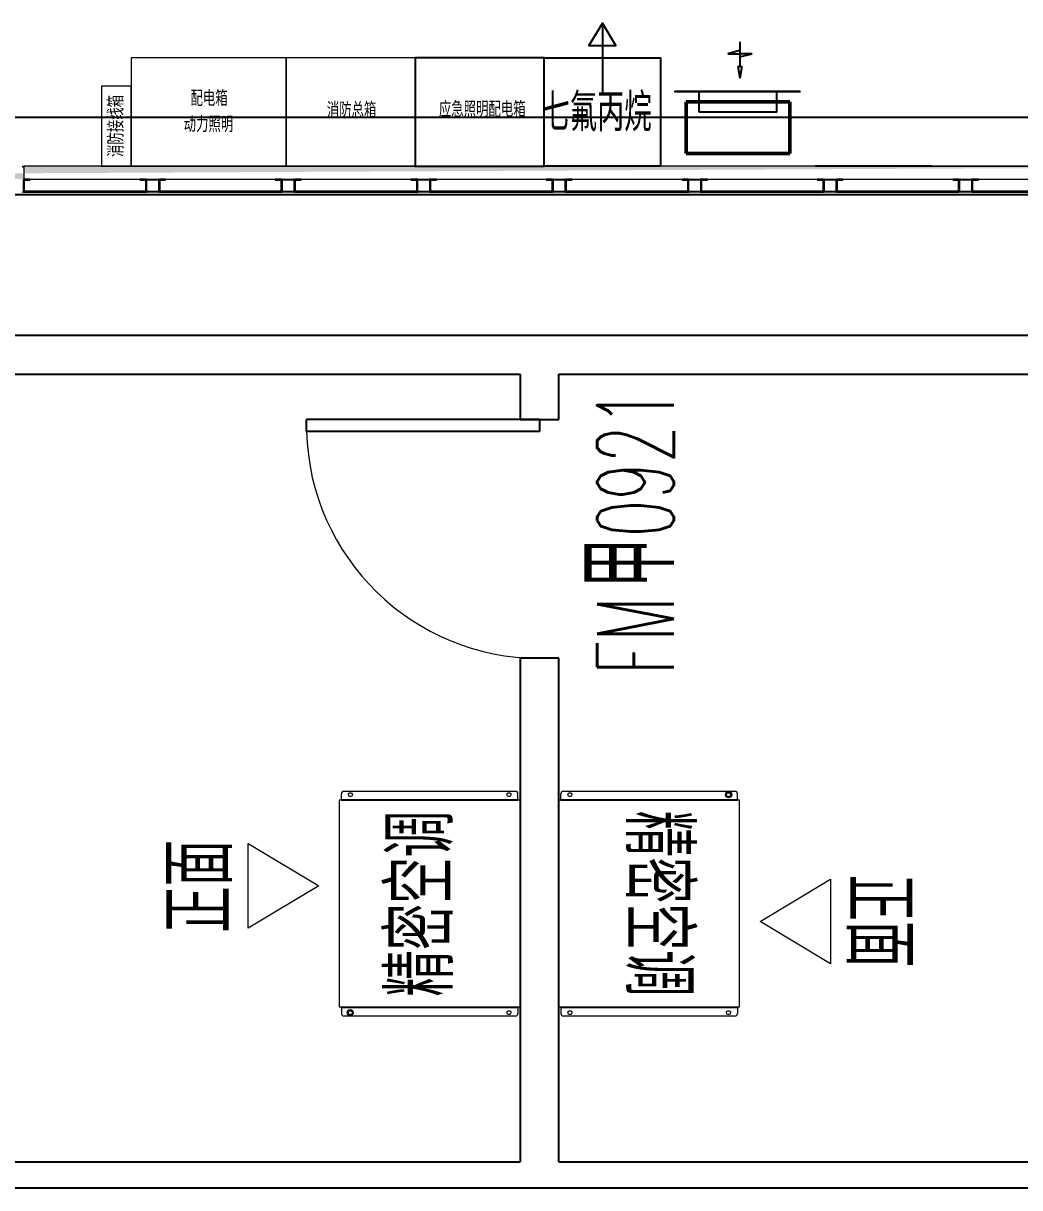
# Model space of a CAD drawing. Extents: x 758840 to 1108724, y -102573 to 143521.
# Drawn here: x 872265 to 876123, y 60738 to 65246 of the extents above; entities that cross this region are included whole.
import ezdxf

# ---------------------------------------------------------------- set-up
doc = ezdxf.new("R2010")
doc.units = 0
doc.header["$LTSCALE"] = 1000
doc.header["$MEASUREMENT"] = 0
doc.linetypes.add('DASHDOT', pattern=[1, 0.5, -0.25, 0, -0.25])
for name, color, linetype in [('02电气-设备', 255, 'Continuous'), ('02电气-设备基础', 252, 'Continuous'), ('ACS_PFG_FK', 30, 'Continuous'), ('DOOR_FIRE', 4, 'Continuous'), ('DX', 3, 'DASHDOT'), ('LWIRE', 1, 'Continuous'), ('PUB_TEXT', 7, 'Continuous'), ('WALL-MOVE', 6, 'Continuous'), ('WINDOW_TEXT', 7, 'Continuous'), ('消防布置', 8, 'Continuous')]:
    doc.layers.add(name, color=color, linetype=linetype)
for name, color, linetype, lineweight in [('ACS_KT_LH', 51, 'ACS-LH', 60), ('ACS_PFG_F2', 31, 'Continuous', 50), ('细实线', 3, 'Continuous', 5)]:
    doc.layers.add(name, color=color, linetype=linetype, lineweight=lineweight)
doc.styles.add('_TCH_WINDOW', font='SIMPLEX.shx', dxfattribs={"width": 0.8, "height": 3.5, "bigfont": 'GBCBIG.shx'})
doc.styles.add('_TEL_DIM', font='SIMPLEX', dxfattribs={"width": 0.8, "height": 3.5, "bigfont": 'HZTXT'})
doc.styles.get("Standard").update_dxf_attribs({"font": 'gbenor.shx', "bigfont": 'gbcbig.shx'})
doc.styles.add('宋体', font='', dxfattribs={"width": 0.7})
doc.styles.get('宋体').set_extended_font_data('SimSun')
doc.linetypes.add('ACS-LH', pattern='A,1,-0.25,1,-0.25,1,-0.25,1,-0.4,["LH",宋体,S=0.25,R=0,X=-0.2,Y=-0.1],-0.4', length=5.55)

# ---------------------------------------------------------------- blocks, each defined once
blk = doc.blocks.new('BD4-PAL0101-LVPM-07')
at = {"ltscale": 5}
h = blk.add_hatch(dxfattribs=at)
h.set_pattern_fill('隔热材料01', color=8, scale=80, angle=45)
h.set_pattern_definition([(315, (-6393581, 4851932.706), (28.28427125, 28.28427125), [4.0142, -35.9858]), (315, (-6393602.19, 4851911.516), (28.28427125, 28.28427125), [4.0142, -35.9858]), (135, (-6393568.565, 4851906.755), (-28.28427125, -28.28427125), [4.0142, -35.9858]), (135, (-6393576.24, 4851899.08), (-28.28427125, -28.28427125), [4.0142, -35.9858]), (225, (-6393553.707, 4851912.52), (28.28427125, -28.28427125), [40.0194, 0.0194]), (180, (-6393563.022, 4851906.045), (-28.2842, 28.2842), [3.4144, -53.1542]), (161.56505, (-6393538.152, 4851934.33), (-28.284169758, 28.28429741), [2.244, -87.1988]), (161.56505, (-6393566.436, 4851906.045), (-28.284169758, 28.28429741), [2.244, -87.1988]), (198.43495, (-6393530.48, 4851935.75), (-28.28429741, 28.28416976), [4.488, -84.9548]), (198.43495, (-6393558.764, 4851907.464), (-28.28429741, 28.28416976), [4.488, -84.9548]), (108.43495, (-6393543.119, 4851937.877), (-28.28429741, 28.284169758), [21.3712, -68.0716]), (108.43495, (-6393571.403, 4851909.593), (-28.28429741, 28.284169758), [21.3712, -68.0716]), (161.56505, (-6393552.715, 4851960.99), (-28.284169758, 28.28429741), [2.244, -87.1988]), (161.56505, (-6393581, 4851932.706), (-28.284169758, 28.28429741), [2.244, -87.1988]), (180, (-6393583.129, 4851933.415), (-28.2842, 28.2842), [3.4144, -53.1542]), (198.43495, (-6393558.26, 4851961.7), (-28.28429741, 28.28416976), [4.488, -84.9548]), (198.43495, (-6393586.543, 4851933.415), (-28.28429741, 28.28416976), [4.488, -84.9548]), (90, (-6393602.9, 4851913.645), (-28.2842, 28.2842), [3.4144, -53.1542]), (108.43495, (-6393573.905, 4851939.8), (-28.28429741, 28.284169758), [2.244, -87.1988]), (108.43495, (-6393602.19, 4851911.516), (-28.28429741, 28.284169758), [2.244, -87.1988]), (71.56505, (-6393574.615, 4851945.343), (-28.28416976, 28.28429741), [4.488, -84.9548]), (71.56505, (-6393602.9, 4851917.06), (-28.28416976, 28.28429741), [4.488, -84.9548]), (161.56505, (-6393550.793, 4851930.204), (-28.284169758, 28.28429741), [21.3712, -68.0716]), (161.56505, (-6393579.077, 4851901.92), (-28.284169758, 28.28429741), [21.3712, -68.0716]), (90, (-6393575.53, 4851893.538), (-28.2842, 28.2842), [3.4144, -53.1542]), (108.43495, (-6393547.244, 4851925.237), (-28.28429741, 28.284169758), [2.244, -87.1988]), (108.43495, (-6393575.529, 4851896.952), (-28.28429741, 28.284169758), [2.244, -87.1988]), (71.56505, (-6393548.664, 4851917.564), (-28.28416976, 28.28429741), [4.488, -84.9548]), (71.56505, (-6393576.948, 4851889.28), (-28.28416976, 28.28429741), [4.488, -84.9548])])
edge = h.paths.add_edge_path()
edge.add_line((1914731.1, 707183.1), (1914731.1, 707233.1))
edge.add_line((1914741, 707233.1), (1914741, 707183.1))
edge.add_line((1914961.1, 707183.1), (1915777, 707183.1))
edge.add_line((1915777, 707233.1), (1914961.1, 707233.1))
edge.add_line((1915877, 707183.1), (1917641.1, 707183.1))
edge.add_line((1917641.1, 707233.1), (1915877, 707233.1))
edge.add_line((1919291.1, 707183.1), (1924487.1, 707183.1))
edge.add_line((1924487.1, 707233.1), (1919291.1, 707233.1))
edge.add_line((1924587.1, 707183.1), (1928137.1, 707183.1))
edge.add_line((1928137.1, 707233.1), (1924587.1, 707233.1))
edge = h.paths.add_edge_path(flags=17)
edge.add_line((1924487.1, 707183.1), (1924487.1, 707233.1))
edge.add_line((1924587.1, 707233.1), (1924587.1, 707183.1))
edge.add_line((1919291.1, 707233.1), (1919291.1, 707183.1))
edge.add_line((1917641.1, 707183.1), (1917641.1, 707233.1))
edge.add_line((1914961.1, 707233.1), (1914961.1, 707183.1))
edge.add_line((1928137.1, 707183.1), (1928137.1, 707233.1))
for p, q in [((1922064.5, 707715.1, 200), (1922064.5, 707619.2, 200)), ((1922064.5, 707681.2, 200), (1922017.8, 707669.2, 200)), ((1922017.8, 707669.2, 200), (1922064.6, 707669.2, 200)), ((1922064.5, 707657.2, 200), (1922111.5, 707669.2, 200)), ((1922111.5, 707669.2, 200), (1922064.6, 707669.2, 200)), ((1922056.9, 707619.2, 200), (1922064.5, 707574.8, 200)), ((1922064.5, 707619.2, 200), (1922056.9, 707619.2, 200)), ((1922064.5, 707619.2, 200), (1922072, 707619.2, 200)), ((1922072, 707619.2, 200), (1922064.5, 707574.8, 200))]:
    blk.add_line(p, q)
at = {"linetype": 'ByBlock', "lineweight": 15}
for p, q in [((1920306.9, 707653.1), (1919706.9, 707653.1)), ((1919706.9, 707653.1), (1919706.9, 707233.1)), ((1920306.9, 707233.1), (1920306.9, 707653.1)), ((1919706.9, 707233.1), (1920306.9, 707233.1)), ((1922704.9, 707233.1), (1923256.9, 707233.1))]:
    blk.add_line(p, q, dxfattribs=at)
at = {"lineweight": 15}
for p, q in [((1920806.9, 707653.1), (1920306.9, 707653.1)), ((1920306.9, 707653.1), (1920306.9, 707233.1)), ((1920806.9, 707233.1), (1920806.9, 707653.1)), ((1919591.9, 707543.1), (1919591.9, 707233.1)), ((1919706.9, 707543.1), (1919591.9, 707543.1)), ((1919706.9, 707233.1), (1919706.9, 707543.1)), ((1924487.1, 707233.1), (1919291.1, 707233.1)), ((1919291.1, 707233.1), (1919291.1, 707183.1)), ((1919591.9, 707233.1), (1919706.9, 707233.1)), ((1920306.9, 707233.1), (1920806.9, 707233.1)), ((1919291.1, 707183.1), (1924487.1, 707183.1))]:
    blk.add_line(p, q, dxfattribs=at)
at = {"lineweight": -3}
for p, q in [((1921306.9, 707653.1), (1920806.9, 707653.1)), ((1920806.9, 707653.1), (1920806.9, 707233.1)), ((1921306.9, 707233.1), (1921306.9, 707653.1)), ((1920806.9, 707233.1), (1921306.9, 707233.1)), ((1922807.2, 707233.1), (1922357.2, 707233.1))]:
    blk.add_line(p, q, dxfattribs=at)
at = {"linetype": 'Continuous', "lineweight": 25}
for p, q in [((1919291.1, 707135.3), (1919291.1, 707180.9)), ((1919293.1, 707135.3), (1919293.1, 707180.9)), ((1919293.3, 707183.1), (1919316.1, 707183.1)), ((1919293.3, 707181.1), (1919316.1, 707181.1)), ((1919316.1, 707181.1), (1919316.1, 707183.1)), ((1919740.7, 707181.1), (1919740.7, 707183.1)), ((1919740.7, 707183.1), (1919763.5, 707183.1)), ((1919740.7, 707181.1), (1919763.5, 707181.1)), ((1919763.7, 707180.9), (1919763.7, 707135.3)), ((1919765.7, 707135.3), (1919765.7, 707180.9)), ((1919765.7, 707180.9), (1919765.7, 707135.3)), ((1919815.7, 707135.3), (1919815.7, 707180.9)), ((1919817.7, 707135.3), (1919817.7, 707180.9)), ((1919817.9, 707183.1), (1919840.7, 707183.1)), ((1919817.9, 707181.1), (1919840.7, 707181.1)), ((1919840.7, 707181.1), (1919840.7, 707183.1)), ((1920265.3, 707181.1), (1920265.3, 707183.1)), ((1920265.3, 707183.1), (1920288.1, 707183.1)), ((1920265.3, 707181.1), (1920288.1, 707181.1)), ((1920288.3, 707180.9), (1920288.3, 707135.3)), ((1920290.3, 707135.3), (1920290.3, 707180.9)), ((1920290.3, 707180.9), (1920290.3, 707135.3)), ((1920340.3, 707135.3), (1920340.3, 707180.9)), ((1920342.3, 707135.3), (1920342.3, 707180.9)), ((1920342.5, 707183.1), (1920365.3, 707183.1)), ((1920342.5, 707181.1), (1920365.3, 707181.1)), ((1920365.3, 707181.1), (1920365.3, 707183.1)), ((1920789.9, 707181.1), (1920789.9, 707183.1)), ((1920789.9, 707183.1), (1920812.7, 707183.1)), ((1920789.9, 707181.1), (1920812.7, 707181.1)), ((1920812.9, 707180.9), (1920812.9, 707135.3)), ((1920814.9, 707135.3), (1920814.9, 707180.9)), ((1920814.9, 707180.9), (1920814.9, 707135.3)), ((1920864.9, 707135.3), (1920864.9, 707180.9)), ((1920866.9, 707135.3), (1920866.9, 707180.9)), ((1920867.1, 707183.1), (1920889.9, 707183.1)), ((1920867.1, 707181.1), (1920889.9, 707181.1)), ((1920889.9, 707181.1), (1920889.9, 707183.1)), ((1921314.5, 707181.1), (1921314.5, 707183.1)), ((1921314.5, 707183.1), (1921337.3, 707183.1)), ((1921314.5, 707181.1), (1921337.3, 707181.1)), ((1921337.5, 707180.9), (1921337.5, 707135.3)), ((1921339.5, 707135.3), (1921339.5, 707180.9)), ((1921339.5, 707180.9), (1921339.5, 707135.3)), ((1921389.5, 707135.3), (1921389.5, 707180.9)), ((1921391.5, 707135.3), (1921391.5, 707180.9)), ((1921391.7, 707183.1), (1921414.5, 707183.1)), ((1921391.7, 707181.1), (1921414.5, 707181.1)), ((1921414.5, 707181.1), (1921414.5, 707183.1)), ((1921839.1, 707181.1), (1921839.1, 707183.1)), ((1921839.1, 707183.1), (1921861.9, 707183.1)), ((1921839.1, 707181.1), (1921861.9, 707181.1)), ((1921862.1, 707180.9), (1921862.1, 707135.3)), ((1921864.1, 707135.3), (1921864.1, 707180.9)), ((1921864.1, 707180.9), (1921864.1, 707135.3)), ((1921914.1, 707135.3), (1921914.1, 707180.9)), ((1921916.1, 707135.3), (1921916.1, 707180.9)), ((1921916.3, 707183.1), (1921939.1, 707183.1)), ((1921916.3, 707181.1), (1921939.1, 707181.1)), ((1921939.1, 707181.1), (1921939.1, 707183.1)), ((1922363.7, 707181.1), (1922363.7, 707183.1)), ((1922363.7, 707183.1), (1922386.5, 707183.1)), ((1922363.7, 707181.1), (1922386.5, 707181.1)), ((1922386.7, 707180.9), (1922386.7, 707135.3)), ((1922388.7, 707135.3), (1922388.7, 707180.9)), ((1922388.7, 707180.9), (1922388.7, 707135.3)), ((1922438.7, 707135.3), (1922438.7, 707180.9)), ((1922440.7, 707135.3), (1922440.7, 707180.9)), ((1922440.9, 707183.1), (1922463.7, 707183.1)), ((1922440.9, 707181.1), (1922463.7, 707181.1)), ((1922463.7, 707181.1), (1922463.7, 707183.1)), ((1922888.3, 707181.1), (1922888.3, 707183.1)), ((1922888.3, 707183.1), (1922911.1, 707183.1)), ((1922888.3, 707181.1), (1922911.1, 707181.1)), ((1922911.3, 707180.9), (1922911.3, 707135.3)), ((1922913.3, 707135.3), (1922913.3, 707180.9)), ((1922913.3, 707180.9), (1922913.3, 707135.3)), ((1922963.3, 707135.3), (1922963.3, 707180.9)), ((1922965.3, 707135.3), (1922965.3, 707180.9)), ((1922965.5, 707183.1), (1922988.3, 707183.1)), ((1922965.5, 707181.1), (1922988.3, 707181.1)), ((1922988.3, 707181.1), (1922988.3, 707183.1)), ((1919763.5, 707135.1), (1919293.3, 707135.1)), ((1919763.5, 707133.1), (1919293.3, 707133.1)), ((1920288.1, 707135.1), (1919817.9, 707135.1)), ((1920288.1, 707133.1), (1919817.9, 707133.1)), ((1920812.7, 707135.1), (1920342.5, 707135.1)), ((1920812.7, 707133.1), (1920342.5, 707133.1)), ((1921337.3, 707135.1), (1920867.1, 707135.1)), ((1921337.3, 707133.1), (1920867.1, 707133.1)), ((1921861.9, 707135.1), (1921391.7, 707135.1)), ((1921861.9, 707133.1), (1921391.7, 707133.1)), ((1922386.5, 707135.1), (1921916.3, 707135.1)), ((1922386.5, 707133.1), (1921916.3, 707133.1)), ((1922911.1, 707135.1), (1922440.9, 707135.1)), ((1922911.1, 707133.1), (1922440.9, 707133.1)), ((1923435.7, 707135.1), (1922965.5, 707135.1)), ((1923435.7, 707133.1), (1922965.5, 707133.1))]:
    blk.add_line(p, q, dxfattribs=at)
at = {"linetype": 'Continuous', "lineweight": 15}
for p, q in [((1919858.8, 707183.5), (1919858.8, 707183.5)), ((1920349.5, 707183.3), (1920349.5, 707183.3)), ((1921409.2, 707183.2), (1921409.2, 707183.2)), ((1922950.4, 707183.2), (1922950.4, 707183.2))]:
    blk.add_line(p, q, dxfattribs=at)
at = {"lineweight": -3}
blk.add_lwpolyline([(1921306.9, 707653.1), (1921756.9, 707653.1), (1921756.9, 707233.1), (1921306.9, 707233.1)], close=True, dxfattribs=at)
at = {"linetype": 'Continuous', "lineweight": 25}
for centre, radius, start, end in [((1919293.3, 707180.9), 2.2, 90, 180), ((1919293.3, 707180.9), 0.2, 90, 180), ((1919763.5, 707180.9), 2.2, 0, 90), ((1919763.5, 707180.9), 0.2, 0, 90), ((1919817.9, 707180.9), 2.2, 90, 180), ((1919817.9, 707180.9), 0.2, 90, 180), ((1920288.1, 707180.9), 2.2, 0, 90), ((1920288.1, 707180.9), 0.2, 0, 90), ((1920342.5, 707180.9), 2.2, 90, 180), ((1920342.5, 707180.9), 0.2, 90, 180), ((1920812.7, 707180.9), 2.2, 0, 90), ((1920812.7, 707180.9), 0.2, 0, 90), ((1920867.1, 707180.9), 2.2, 90, 180), ((1920867.1, 707180.9), 0.2, 90, 180), ((1921337.3, 707180.9), 2.2, 0, 90), ((1921337.3, 707180.9), 0.2, 0, 90), ((1921391.7, 707180.9), 2.2, 90, 180), ((1921391.7, 707180.9), 0.2, 90, 180), ((1921861.9, 707180.9), 2.2, 0, 90), ((1921861.9, 707180.9), 0.2, 0, 90), ((1921916.3, 707180.9), 2.2, 90, 180), ((1921916.3, 707180.9), 0.2, 90, 180), ((1922386.5, 707180.9), 2.2, 0, 90), ((1922386.5, 707180.9), 0.2, 0, 90), ((1922440.9, 707180.9), 2.2, 90, 180), ((1922440.9, 707180.9), 0.2, 90, 180), ((1922911.1, 707180.9), 2.2, 0, 90), ((1922911.1, 707180.9), 0.2, 0, 90), ((1922965.5, 707180.9), 2.2, 90, 180), ((1922965.5, 707180.9), 0.2, 90, 180), ((1919293.3, 707135.3), 2.2, 180, 270), ((1919293.3, 707135.3), 0.2, 180, 270), ((1919763.5, 707135.3), 0.2, 270, 0), ((1919763.5, 707135.3), 2.2, 270, 0), ((1919817.9, 707135.3), 2.2, 180, 270), ((1919817.9, 707135.3), 0.2, 180, 270), ((1920288.1, 707135.3), 0.2, 270, 0), ((1920288.1, 707135.3), 2.2, 270, 0), ((1920342.5, 707135.3), 2.2, 180, 270), ((1920342.5, 707135.3), 0.2, 180, 270), ((1920812.7, 707135.3), 0.2, 270, 0), ((1920812.7, 707135.3), 2.2, 270, 0), ((1920867.1, 707135.3), 2.2, 180, 270), ((1920867.1, 707135.3), 0.2, 180, 270), ((1921337.3, 707135.3), 0.2, 270, 0), ((1921337.3, 707135.3), 2.2, 270, 0), ((1921391.7, 707135.3), 2.2, 180, 270), ((1921391.7, 707135.3), 0.2, 180, 270), ((1921861.9, 707135.3), 0.2, 270, 0), ((1921861.9, 707135.3), 2.2, 270, 0), ((1921916.3, 707135.3), 2.2, 180, 270), ((1921916.3, 707135.3), 0.2, 180, 270), ((1922386.5, 707135.3), 0.2, 270, 0), ((1922386.5, 707135.3), 2.2, 270, 0), ((1922440.9, 707135.3), 2.2, 180, 270), ((1922440.9, 707135.3), 0.2, 180, 270), ((1922911.1, 707135.3), 0.2, 270, 0), ((1922911.1, 707135.3), 2.2, 270, 0), ((1922965.5, 707135.3), 2.2, 180, 270), ((1922965.5, 707135.3), 0.2, 180, 270)]:
    blk.add_arc(centre, radius, start, end, dxfattribs=at)
at = {"layer": 'ACS_PFG_F2'}
for p, q in [((1921856.9, 707283), (1921856.9, 707483)), ((1921856.9, 707483), (1922257.2, 707483)), ((1922257.2, 707283), (1922257.2, 707483)), ((1921856.9, 707283), (1922257.2, 707283))]:
    blk.add_line(p, q, dxfattribs=at)
at = {"layer": 'ACS_PFG_FK'}
for p, q in [((1921906.9, 707443), (1921906.9, 707523)), ((1922207.2, 707443), (1922207.2, 707523)), ((1922207.2, 707443), (1921906.9, 707443))]:
    blk.add_line(p, q, dxfattribs=at)
at = {"layer": '消防布置', "linetype": 'ByBlock'}
blk.add_lwpolyline([(1921531.9, 707787), (1921479.7, 707700.8), (1921584.1, 707700.8), (1921531.9, 707787), (1921531.9, 707519.2)], dxfattribs=at)
at = {"layer": '细实线', "lineweight": 15}
for p, q in [((1919291.1, 707227.1), (1919291.1, 707139.1)), ((1919765.7, 707137.1), (1919765.7, 707179.1)), ((1919767.7, 707137.1), (1919767.7, 707179.1)), ((1919769.7, 707183.1), (1919811.7, 707183.1)), ((1919769.7, 707181.1), (1919811.7, 707181.1)), ((1919813.7, 707179.1), (1919813.7, 707137.1)), ((1919815.7, 707179.1), (1919815.7, 707137.1)), ((1920290.3, 707137.1), (1920290.3, 707179.1)), ((1920292.3, 707137.1), (1920292.3, 707179.1)), ((1920294.3, 707183.1), (1920336.3, 707183.1)), ((1920294.3, 707181.1), (1920336.3, 707181.1)), ((1920338.3, 707179.1), (1920338.3, 707137.1)), ((1920340.3, 707179.1), (1920340.3, 707137.1)), ((1920814.9, 707137.1), (1920814.9, 707179.1)), ((1920816.9, 707137.1), (1920816.9, 707179.1)), ((1920818.9, 707183.1), (1920860.9, 707183.1)), ((1920818.9, 707181.1), (1920860.9, 707181.1)), ((1920862.9, 707179.1), (1920862.9, 707137.1)), ((1920864.9, 707179.1), (1920864.9, 707137.1)), ((1921339.5, 707137.1), (1921339.5, 707179.1)), ((1921341.5, 707137.1), (1921341.5, 707179.1)), ((1921343.5, 707183.1), (1921385.5, 707183.1)), ((1921343.5, 707181.1), (1921385.5, 707181.1)), ((1921387.5, 707179.1), (1921387.5, 707137.1)), ((1921389.5, 707179.1), (1921389.5, 707137.1)), ((1921864.1, 707137.1), (1921864.1, 707179.1)), ((1921866.1, 707137.1), (1921866.1, 707179.1)), ((1921868.1, 707183.1), (1921910.1, 707183.1)), ((1921868.1, 707181.1), (1921910.1, 707181.1)), ((1921912.1, 707179.1), (1921912.1, 707137.1)), ((1921914.1, 707179.1), (1921914.1, 707137.1)), ((1922388.7, 707137.1), (1922388.7, 707179.1)), ((1922390.7, 707137.1), (1922390.7, 707179.1)), ((1922392.7, 707183.1), (1922434.7, 707183.1)), ((1922392.7, 707181.1), (1922434.7, 707181.1)), ((1922436.7, 707179.1), (1922436.7, 707137.1)), ((1922438.7, 707179.1), (1922438.7, 707137.1)), ((1922913.3, 707137.1), (1922913.3, 707179.1)), ((1922915.3, 707137.1), (1922915.3, 707179.1)), ((1922917.3, 707183.1), (1922959.3, 707183.1)), ((1922917.3, 707181.1), (1922959.3, 707181.1)), ((1922961.3, 707179.1), (1922961.3, 707137.1)), ((1922963.3, 707179.1), (1922963.3, 707137.1)), ((1919811.7, 707135.1), (1919769.7, 707135.1)), ((1919811.7, 707133.1), (1919769.7, 707133.1)), ((1920336.3, 707135.1), (1920294.3, 707135.1)), ((1920336.3, 707133.1), (1920294.3, 707133.1)), ((1920860.9, 707135.1), (1920818.9, 707135.1)), ((1920860.9, 707133.1), (1920818.9, 707133.1)), ((1921385.5, 707135.1), (1921343.5, 707135.1)), ((1921385.5, 707133.1), (1921343.5, 707133.1)), ((1921910.1, 707135.1), (1921868.1, 707135.1)), ((1921910.1, 707133.1), (1921868.1, 707133.1)), ((1922434.7, 707135.1), (1922392.7, 707135.1)), ((1922434.7, 707133.1), (1922392.7, 707133.1)), ((1922959.3, 707135.1), (1922917.3, 707135.1)), ((1922959.3, 707133.1), (1922917.3, 707133.1))]:
    blk.add_line(p, q, dxfattribs=at)
for centre, radius, start, end in [((1919285.1, 707227.1), 6, 0, 90), ((1919769.7, 707179.1), 4, 90, 180), ((1919769.7, 707179.1), 2, 90, 180), ((1919811.7, 707179.1), 4, 0, 90), ((1919811.7, 707179.1), 2, 0, 90), ((1920294.3, 707179.1), 4, 90, 180), ((1920294.3, 707179.1), 2, 90, 180), ((1920336.3, 707179.1), 4, 0, 90), ((1920336.3, 707179.1), 2, 0, 90), ((1920818.9, 707179.1), 4, 90, 180), ((1920818.9, 707179.1), 2, 90, 180), ((1920860.9, 707179.1), 4, 0, 90), ((1920860.9, 707179.1), 2, 0, 90), ((1921343.5, 707179.1), 4, 90, 180), ((1921343.5, 707179.1), 2, 90, 180), ((1921385.5, 707179.1), 4, 0, 90), ((1921385.5, 707179.1), 2, 0, 90), ((1921868.1, 707179.1), 4, 90, 180), ((1921868.1, 707179.1), 2, 90, 180), ((1921910.1, 707179.1), 4, 0, 90), ((1921910.1, 707179.1), 2, 0, 90), ((1922392.7, 707179.1), 4, 90, 180), ((1922392.7, 707179.1), 2, 90, 180), ((1922434.7, 707179.1), 4, 0, 90), ((1922434.7, 707179.1), 2, 0, 90), ((1922917.3, 707179.1), 4, 90, 180), ((1922917.3, 707179.1), 2, 90, 180), ((1922959.3, 707179.1), 4, 0, 90), ((1922959.3, 707179.1), 2, 0, 90), ((1919285.1, 707139.1), 6, 270, 0), ((1919769.7, 707137.1), 4, 180, 270), ((1919769.7, 707137.1), 2, 180, 270), ((1919811.7, 707137.1), 2, 270, 0), ((1919811.7, 707137.1), 4, 270, 0), ((1920294.3, 707137.1), 4, 180, 270), ((1920294.3, 707137.1), 2, 180, 270), ((1920336.3, 707137.1), 2, 270, 0), ((1920336.3, 707137.1), 4, 270, 0), ((1920818.9, 707137.1), 4, 180, 270), ((1920818.9, 707137.1), 2, 180, 270), ((1920860.9, 707137.1), 2, 270, 0), ((1920860.9, 707137.1), 4, 270, 0), ((1921343.5, 707137.1), 4, 180, 270), ((1921343.5, 707137.1), 2, 180, 270), ((1921385.5, 707137.1), 2, 270, 0), ((1921385.5, 707137.1), 4, 270, 0), ((1921868.1, 707137.1), 4, 180, 270), ((1921868.1, 707137.1), 2, 180, 270), ((1921910.1, 707137.1), 2, 270, 0), ((1921910.1, 707137.1), 4, 270, 0), ((1922392.7, 707137.1), 4, 180, 270), ((1922392.7, 707137.1), 2, 180, 270), ((1922434.7, 707137.1), 2, 270, 0), ((1922434.7, 707137.1), 4, 270, 0), ((1922917.3, 707137.1), 4, 180, 270), ((1922917.3, 707137.1), 2, 180, 270), ((1922959.3, 707137.1), 2, 270, 0), ((1922959.3, 707137.1), 4, 270, 0)]:
    blk.add_arc(centre, radius, start, end, dxfattribs=at)
at = {"linetype": 'ByBlock', "lineweight": 15, "style": '_TEL_DIM', "width": 0.8}
for s, p in [('配电箱', (1919937.1, 707466.4)), ('应急照明配电箱', (1920898.8, 707423.9)), ('动力照明', (1919910.5, 707365.7))]:
    blk.add_text(s, height=60, dxfattribs=at).set_placement(p)
at = {"lineweight": -3, "style": '_TEL_DIM', "width": 0.8}
blk.add_text('消防接线箱', height=60, rotation=90, dxfattribs=at).set_placement((1919678.2, 707269.4))
blk.add_text('消防总箱', height=60, dxfattribs=at).set_placement((1920464.7, 707420.7))
at = {"layer": 'PUB_TEXT', "linetype": 'ByBlock'}
blk.add_text('七氟丙烷', height=147, dxfattribs=at).set_placement((1921299.4, 707368.7))
at = {"layer": 'ACS_PFG_FK'}
mesh = blk.add_polymesh((2, 7), dxfattribs=at)
for k, corner in enumerate([(1922292.7, 707523), (1922212.7, 707523), (1922132.7, 707523), (1922052.7, 707523), (1921972.7, 707523), (1921892.7, 707523), (1921812.7, 707523), (1922292.7, 707523, 400), (1922212.7, 707523, 400), (1922132.7, 707523, 400), (1922052.7, 707523, 400), (1921972.7, 707523, 400), (1921892.7, 707523, 400), (1921812.7, 707523, 400)]):
    mesh.set_mesh_vertex(divmod(k, 7), corner)
mesh = blk.add_polymesh((2, 7), dxfattribs=at)
for k, corner in enumerate([(1922297.1, 707523), (1922217.1, 707523), (1922137.1, 707523), (1922057.1, 707523), (1921977.1, 707523), (1921897.1, 707523), (1921817.1, 707523), (1922297.1, 707523, 400), (1922217.1, 707523, 400), (1922137.1, 707523, 400), (1922057.1, 707523, 400), (1921977.1, 707523, 400), (1921897.1, 707523, 400), (1921817.1, 707523, 400)]):
    mesh.set_mesh_vertex(divmod(k, 7), corner)
blk = doc.blocks.new('精密空调 12.5KW')
at = {"layer": 'ACS_KT_LH', "linetype": 'ByBlock', "lineweight": 15}
for p, q in [((304.8, 1052.5), (632.7, 1052.5)), ((468.7, 779.5), (304.8, 1052.5)), ((632.7, 1052.5), (468.7, 779.5))]:
    blk.add_line(p, q, dxfattribs=at)
at = {"layer": 'DX', "linetype": 'ByBlock', "lineweight": 13}
for p, q in [((-35.4, 18.1), (-35.4, 681.8)), ((-3.1, 691.8), (-25.4, 691.8)), ((-3.1, 8.1), (-3.1, 691.8)), ((-0.4, 691.8), (-3.1, 691.8)), ((-0.4, 8.1), (-0.4, 691.8)), ((800.4, 691.8), (800.4, 8.1)), ((800.4, 691.8), (803.1, 691.8)), ((803.1, 691.8), (803.1, 8.1)), ((803.1, 691.8), (825.4, 691.8)), ((835.4, 681.8), (835.4, 18.1)), ((-28, 660), (-28, 654)), ((-16, 654), (-16, 660)), ((816, 660), (816, 654)), ((828, 654), (828, 660)), ((-28, 46), (-28, 40)), ((-16, 40), (-16, 46)), ((816, 46), (816, 40)), ((828, 40), (828, 46)), ((-3.1, 8.1), (-25.4, 8.1)), ((-0.4, 8.1), (-3.1, 8.1)), ((800.4, 8.1), (803.1, 8.1)), ((803.1, 8.1), (825.4, 8.1))]:
    blk.add_line(p, q, dxfattribs=at)
blk.add_lwpolyline([(0, 700), (0, 0), (800, 0), (800, 700)], close=True, dxfattribs=at)
blk.add_circle((-21.9, 657.8), 11.8, dxfattribs=at)
for centre, radius, start, end in [((-25.4, 681.8), 10, 90, 180), ((825.4, 681.8), 10, 0, 90), ((-22, 660), 6, 0, 180), ((-22, 654), 6, 180, 0), ((822, 660), 6, 0, 180), ((822, 654), 6, 180, 0), ((-22, 46), 6, 0, 180), ((822, 46), 6, 0, 180), ((-25.4, 18.1), 10, 180, 270), ((-22, 40), 6, 180, 0), ((822, 40), 6, 180, 0), ((825.4, 18.1), 10, 270, 0)]:
    blk.add_arc(centre, radius, start, end, dxfattribs=at)
at = {"linetype": 'ByBlock', "lineweight": 15}
blk.add_text('正面', height=250, dxfattribs=at).set_placement((287.2, 1115.2))
at = {"layer": 'LWIRE', "lineweight": -3}
blk.add_text('精密空调', height=250, dxfattribs=at).set_placement((39.9, 259.7))
blk = doc.blocks.new('$DorLib2D$00000001')
for p, q in [((0.45, 0.975), (0.5, 0.975)), ((0.45, 0), (0.45, 0.975)), ((0.5, 0), (0.5, 0.975)), ((0.5, 0), (0.45, 0))]:
    blk.add_line(p, q)
at = {"lineweight": 13}
blk.add_arc((0.475, 0), 0.975, 91.4693, 180, dxfattribs=at)

msp = doc.modelspace()

# ---------------------------------------------------------------- linework, layer by layer
at = {"layer": '02电气-设备基础'}
msp.add_lwpolyline([(901460.28, 64582.52), (847360.28, 64582.52), (847360.28, 64882.52), (901460.28, 64882.52)], close=True, dxfattribs=at)
at = {"layer": 'WALL-MOVE'}
for p, q in [((874263.02, 64037.54), (866263.48, 64037.54)), ((881662.57, 64037.54), (874263.02, 64037.54)), ((866263.48, 63887.54), (874188.02, 63887.54)), ((874188.02, 63887.54), (874188.02, 63712.54)), ((874338.02, 63887.54), (881662.57, 63887.54)), ((874338.02, 63712.54), (874338.02, 63887.54)), ((874188.02, 63712.54), (874338.02, 63712.54)), ((874338.02, 62787.54), (874188.02, 62787.54)), ((874188.02, 62787.54), (874188.02, 60837.52)), ((874338.02, 60837.52), (874338.02, 62787.54))]:
    msp.add_line(p, q, dxfattribs=at)
at = {"layer": 'WALL-MOVE', "color": 2}
for p, q in [((850412.98, 60837.52), (874188.02, 60837.52)), ((874338.02, 60837.52), (898113.06, 60837.52)), ((850337.98, 60737.52), (874263.02, 60737.52)), ((874263.02, 60737.52), (898188.06, 60737.52))]:
    msp.add_line(p, q, dxfattribs=at)

# ---------------------------------------------------------------- block references
at = {"layer": '02电气-设备'}
msp.add_blockref('BD4-PAL0101-LVPM-07', (-1047025.03, -642540.59), dxfattribs=at)
at = {"layer": '02电气-设备', "color": 5}
for p, rotation in [((874188.02, 61437.52), 90), ((874338.02, 62237.52), 270)]:
    msp.add_blockref('精密空调 12.5KW', p, dxfattribs=dict(at, rotation=rotation))
at = {"layer": 'DOOR_FIRE', "color": 4, "xscale": 924.9999999934371, "yscale": 924.9999999934371, "zscale": 150, "rotation": 90}
msp.add_blockref('$DorLib2D$00000001', (874263.02, 63250.04), dxfattribs=at)

# ---------------------------------------------------------------- texts
at = {"layer": 'WINDOW_TEXT', "color": 4, "style": '_TCH_WINDOW'}
for s, height, width, p in [('0921', 297.5, 0.564706, (874783.83, 63256.34)), ('甲', 337.59, 0.8, (874783.83, 63059.74)), ('FM', 297.5, 0.564706, (874783.83, 62723.74))]:
    msp.add_text(s, height=height, rotation=90, dxfattribs=dict(at, width=width)).set_placement(p)

doc.saveas('drawing.dxf')
